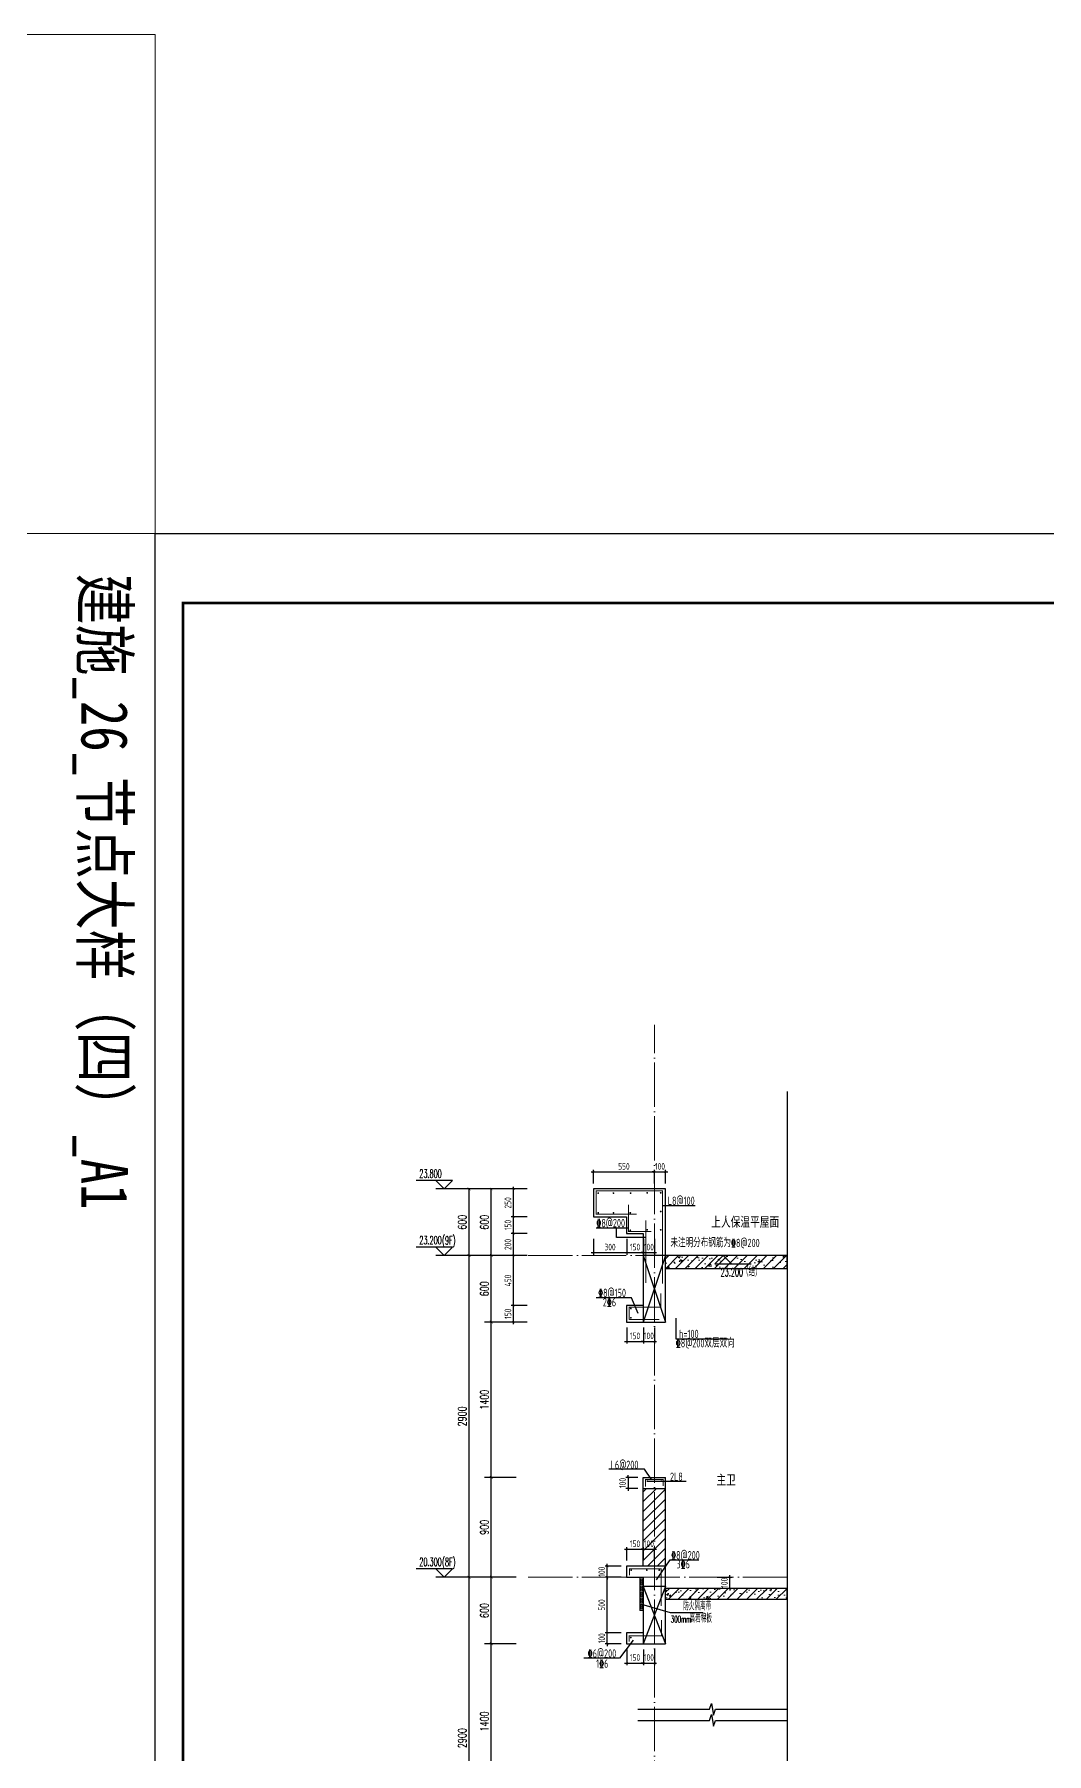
# Model space of a CAD drawing. Extents: x -1058961 to 23600, y -449123 to 2751847.
# Drawn here: x -61451 to -52324, y -22893 to -7395 of the extents above; entities that cross this region are included whole.
import ezdxf

# ---------------------------------------------------------------- set-up
doc = ezdxf.new("R2010")
doc.units = 0
doc.header["$LTSCALE"] = 1000
doc.linetypes.add('DOTE', pattern=[2.42, 2, -0.2, 0.02, -0.2])
doc.layers.get('0').update_dxf_attribs({"linetype": 'CONTINUOUS'})
doc.layers.get('DEFPOINTS').update_dxf_attribs({"linetype": 'CONTINUOUS'})
for name, color, linetype in [('DIM', 2, 'CONTINUOUS'), ('DIM_ELEV', 3, 'CONTINUOUS'), ('DIM_IDEN', 67, 'CONTINUOUS'), ('DIM_SYMB', 3, 'CONTINUOUS'), ('PUB_DIM', 3, 'CONTINUOUS'), ('PUB_TEXT', 2, 'CONTINUOUS'), ('REIN', 6, 'CONTINUOUS'), ('S-大样-砼线', 7, 'CONTINUOUS'), ('S-引出线', 40, 'CONTINUOUS'), ('TEXT', 2, 'CONTINUOUS'), ('WALL', 5, 'CONTINUOUS'), ('yichutu', 7, 'CONTINUOUS'), ('导图字', 7, 'CONTINUOUS')]:
    doc.layers.add(name, color=color, linetype=linetype)
for name, color, linetype, lineweight in [('DOTE', 19, 'DOTE', 9), ('PUB_HATCH', 8, 'CONTINUOUS', 9), ('内粉刷', 37, 'CONTINUOUS', 9), ('图框', 9, 'CONTINUOUS', 18)]:
    doc.layers.add(name, color=color, linetype=linetype, lineweight=lineweight)
doc.styles.add('_TCH_DIM', font='SIMPLEX.shx', dxfattribs={"width": 0.7, "bigfont": 'GBCBIG.shx'})
doc.styles.add('_TCH_DIM_T3', font='SIMPLEX', dxfattribs={"width": 0.705882, "bigfont": 'GBCBIG'})
doc.styles.add('DIM_FONT_T3', font='SIMPLEX', dxfattribs={"width": 0.705882, "bigfont": 'GBCBIG'})
doc.styles.add('TSSD_DIMENSION', font='Tssdeng.shx', dxfattribs={"width": 0.7, "bigfont": 'tssdchn.shx'})
doc.styles.add('TSSD_REIN', font='tssdeng.shx', dxfattribs={"width": 0.7, "height": 300, "bigfont": 'tssdchn.shx'})
doc.styles.add('w', font='tssdeng.shx', dxfattribs={"width": 0.8, "bigfont": 'tssdchn.shx'})
doc.styles.add('黑体', font='simhei.ttf')
doc.dimstyles.new('_TCH_ARCH&&25', dxfattribs={"dimtxt": 74.375, "dimasz": 25, "dimexe": 62.5, "dimexo": 75, "dimgap": 25, "dimtad": 1, "dimdec": 0, "dimzin": 0, "dimdsep": 46, "dimtxsty": '_TCH_DIM_T3', "dimblk": 'ARCHTICK', "dimcen": 0.09, "dimclrt": 7, "dimazin": 0, "dimtfac": 1, "dimtdec": 0, "dimtix": 1, "dimtmove": 2, "dimatfit": 3, "dimldrblk": 'ARCHTICK', "dimfxl": 0, "dimtolj": 1, "dimtzin": 0, "dimarcsym": 0})
doc.dimstyles.new('TSSD_20_20', dxfattribs={"dimtxt": 60, "dimasz": 20, "dimexe": 20, "dimexo": 50, "dimgap": 20, "dimtad": 1, "dimdec": 0, "dimzin": 0, "dimdsep": 46, "dimtxsty": 'TSSD_DIMENSION', "dimblk": 'ARCHTICK', "dimblk1": 'ARCHTICK', "dimblk2": 'ARCHTICK', "dimcen": 0, "dimdle": 20, "dimclrt": 7, "dimadec": 0, "dimazin": 0, "dimtfac": 1, "dimtdec": 0, "dimtix": 1, "dimtmove": 2, "dimatfit": 3, "dimfxl": 0, "dimtolj": 1, "dimtzin": 0, "dimarcsym": 0})
pattern_1 = [(45, (-668291.086, 135539.91), (-44.194174, 44.194174), []), (50, (-668291.09, 135539.91), (179.315046, -15.688034), [18.75, -206.25]), (355, (-668291.09, 135539.91), (-34.687833, 188.048033), [15, -165]), (100.4514, (-668276.14, 135538.6), (144.627345, 172.359886), [15.93505, -175.28553]), (46.1842, (-668291.09, 135589.9), (266.81026, -41.37975), [28.125, -309.375]), (96.6356, (-668268.85, 135586.46), (233.66568, 243.52947), [23.90257, -262.92825]), (351.1842, (-668291.1, 135589.9), (233.66549, 243.52965), [22.5, -247.5]), (21, (-668266.09, 135577.41), (149.226763, -100.654723), [18.75, -206.25]), (326, (-668266.09, 135577.41), (60.828833, 181.28751), [15, -165]), (71.4514, (-668253.65, 135569.02), (210.055657, 80.632624), [15.93505, -175.28553]), (37.5, (-668291.086, 135539.91), (3.039964, 83.2234635), [0, -163, 0, -167.5, 0, -165.625]), (7.5, (-668291.09, 135539.91), (65.767384, 98.602928), [0, -95.5, 0, -159.25, 0, -63.125]), (327.5, (-668346.836, 135539.91), (133.455609, -5.638718), [0, -62.5, 0, -195, 0, -258.75]), (317.5, (-668371.84, 135539.91), (145.796542, 25.026246), [0, -81.25, 0, -129.5, 0, -183.75])]

# ---------------------------------------------------------------- blocks, each defined once
blk = doc.blocks.new('GFDDDDRG')
at = {"layer": '图框'}
blk.add_lwpolyline([(923310, -107437), (923310, -159999), (893610, -159999), (893610, -107437)], close=True, dxfattribs=at)
blk.add_lwpolyline([(923310, -107437), (923310, -159999), (893610, -159999), (893610, -107437)], close=True, dxfattribs=at)
at = {"layer": '图框', "const_width": 50}
blk.add_lwpolyline([(894110, -159499), (922810, -159499), (922810, -108687), (894110, -108687)], close=True, dxfattribs=at)
blk = doc.blocks.new('yct-1051-594-26275-14850-25-1002.0')
at = {"layer": 'yichutu', "color": 7}
blk.add_lwpolyline([(0, 0), (0, 14850), (26275, 14850), (26275, 0)], close=True, dxfattribs=at)
blk = doc.blocks.new('VDVDXAXFSFFX')
at = {"layer": 'PUB_HATCH'}
h = blk.add_hatch(dxfattribs=at)
h.set_pattern_fill('DOTS', color=251, scale=2, style=0)
h.set_pattern_definition([(0, (924712.4965, -148185.593), (1.5875, 3.175), [0, -3.175])])
h.paths.add_polyline_path([(924682, -148186), (924712, -148186), (924712, -147936), (924712, -147886), (924712, -147886), (924712, -147886), (924682, -147886)])
at = {"layer": 'DIM_IDEN', "color": 5}
for p, q in [((924695, -148129), (924956, -148203)), ((924956, -148203), (925253, -148203))]:
    blk.add_line(p, q, dxfattribs=at)
at = {"layer": 'PUB_HATCH', "color": 5}
blk.add_lwpolyline([(924712, -147886), (924682, -147886), (924682, -148186), (924712, -148186)], close=True, dxfattribs=at)
at = {"layer": 'PUB_TEXT', "style": 'DIM_FONT_T3', "width": 0.705882}
blk.add_text('防火隔离带', height=71.5, dxfattribs=at).set_placement((925073, -148182))
at = {"layer": 'PUB_TEXT', "color": 5, "style": 'DIM_FONT_T3'}
for s, height, width, p in [('300mm', 59.5, 0.49827, (924960, -148293)), ('高岩棉板', 71.5, 0.705882, (925130, -148293))]:
    blk.add_text(s, height=height, dxfattribs=dict(at, width=width)).set_placement(p)
blk = doc.blocks.new('_ArchTick')
at = {"color": 0, "linetype": 'ByBlock', "const_width": 0.15}
blk.add_lwpolyline([(-0.5, -0.5), (0.5, 0.5)], dxfattribs=at)
blk = doc.blocks.new('*D1948')
at = {"layer": 'DEFPOINTS', "color": 0}
for p in [(-55960, -21051), (-56110, -21203), (-55960, -21203)]:
    blk.add_point(p, dxfattribs=at)
at = {"layer": 'DIM', "color": 0, "lineweight": -2}
for p, q in [((-56130, -21051), (-55940, -21051)), ((-56110, -21153), (-56110, -21031)), ((-55960, -21153), (-55960, -21031))]:
    blk.add_line(p, q, dxfattribs=at)
at = {"layer": 'DIM', "color": 0, "lineweight": -2, "xscale": 20, "yscale": 20, "zscale": 20, "rotation": 180}
blk.add_blockref('_ArchTick', (-56110, -21051), dxfattribs=at)
at = {"layer": 'DIM', "color": 0, "lineweight": -2, "xscale": 20, "yscale": 20, "zscale": 20}
blk.add_blockref('_ArchTick', (-55960, -21051), dxfattribs=at)
at = {"layer": 'DIM', "color": 7, "insert": (-56035, -21001), "char_height": 60, "attachment_point": 5, "style": 'TSSD_DIMENSION'}
blk.add_mtext('\\A1;150', dxfattribs=at)
blk = doc.blocks.new('*D1949')
at = {"layer": 'DEFPOINTS', "color": 0}
for p in [(-55860, -21051), (-55960, -21203), (-55860, -21203)]:
    blk.add_point(p, dxfattribs=at)
at = {"layer": 'DIM', "color": 0, "lineweight": -2}
for p, q in [((-55960, -21051), (-55980, -21051)), ((-55960, -21153), (-55960, -21031)), ((-55960, -21051), (-55860, -21051)), ((-55860, -21153), (-55860, -21031)), ((-55860, -21051), (-55840, -21051))]:
    blk.add_line(p, q, dxfattribs=at)
at = {"layer": 'DIM', "color": 0, "lineweight": -2, "xscale": 20, "yscale": 20, "zscale": 20}
blk.add_blockref('_ArchTick', (-55960, -21051), dxfattribs=at)
at = {"layer": 'DIM', "color": 0, "lineweight": -2, "xscale": 20, "yscale": 20, "zscale": 20, "rotation": 180}
blk.add_blockref('_ArchTick', (-55860, -21051), dxfattribs=at)
at = {"layer": 'DIM', "color": 7, "insert": (-55910, -21001), "char_height": 60, "attachment_point": 5, "style": 'TSSD_DIMENSION'}
blk.add_mtext('\\A1;100', dxfattribs=at)
blk = doc.blocks.new('*D1950')
at = {"layer": 'DEFPOINTS', "color": 0}
for p in [(-56110, -21903), (-55960, -21903), (-55960, -22077)]:
    blk.add_point(p, dxfattribs=at)
at = {"layer": 'DIM', "color": 0, "lineweight": -2}
for p, q in [((-56110, -21953), (-56110, -22097)), ((-55960, -21953), (-55960, -22097)), ((-56130, -22077), (-55940, -22077))]:
    blk.add_line(p, q, dxfattribs=at)
at = {"layer": 'DIM', "color": 0, "lineweight": -2, "xscale": 20, "yscale": 20, "zscale": 20, "rotation": 180}
blk.add_blockref('_ArchTick', (-56110, -22077), dxfattribs=at)
at = {"layer": 'DIM', "color": 0, "lineweight": -2, "xscale": 20, "yscale": 20, "zscale": 20}
blk.add_blockref('_ArchTick', (-55960, -22077), dxfattribs=at)
at = {"layer": 'DIM', "color": 7, "insert": (-56035, -22027), "char_height": 60, "attachment_point": 5, "style": 'TSSD_DIMENSION'}
blk.add_mtext('\\A1;150', dxfattribs=at)
blk = doc.blocks.new('*D1951')
at = {"layer": 'DEFPOINTS', "color": 0}
for p in [(-55960, -21903), (-55860, -21903), (-55860, -22077)]:
    blk.add_point(p, dxfattribs=at)
at = {"layer": 'DIM', "color": 0, "lineweight": -2}
for p, q in [((-55960, -21953), (-55960, -22097)), ((-55860, -21953), (-55860, -22097)), ((-55960, -22077), (-55980, -22077)), ((-55960, -22077), (-55860, -22077)), ((-55860, -22077), (-55840, -22077))]:
    blk.add_line(p, q, dxfattribs=at)
at = {"layer": 'DIM', "color": 0, "lineweight": -2, "xscale": 20, "yscale": 20, "zscale": 20}
blk.add_blockref('_ArchTick', (-55960, -22077), dxfattribs=at)
at = {"layer": 'DIM', "color": 0, "lineweight": -2, "xscale": 20, "yscale": 20, "zscale": 20, "rotation": 180}
blk.add_blockref('_ArchTick', (-55860, -22077), dxfattribs=at)
at = {"layer": 'DIM', "color": 7, "insert": (-55910, -22027), "char_height": 60, "attachment_point": 5, "style": 'TSSD_DIMENSION'}
blk.add_mtext('\\A1;100', dxfattribs=at)
blk = doc.blocks.new('*D1952')
at = {"layer": 'DEFPOINTS', "color": 0}
for p in [(-56285, -21203), (-56110, -21203), (-56110, -21303)]:
    blk.add_point(p, dxfattribs=at)
at = {"layer": 'DIM', "color": 0, "lineweight": -2}
for p, q in [((-56160, -21203), (-56305, -21203)), ((-56285, -21203), (-56285, -21183)), ((-56285, -21303), (-56285, -21203)), ((-56160, -21303), (-56305, -21303)), ((-56285, -21303), (-56285, -21323))]:
    blk.add_line(p, q, dxfattribs=at)
at = {"layer": 'DIM', "color": 0, "lineweight": -2, "xscale": 20, "yscale": 20, "zscale": 20}
for p, rotation in [((-56285, -21203), 270), ((-56285, -21303), 90)]:
    blk.add_blockref('_ArchTick', p, dxfattribs=dict(at, rotation=rotation))
at = {"layer": 'DIM', "color": 7, "insert": (-56335, -21253), "char_height": 60, "attachment_point": 5, "rotation": 90, "style": 'TSSD_DIMENSION'}
blk.add_mtext('\\A1;100', dxfattribs=at)
blk = doc.blocks.new('*D1953')
at = {"layer": 'DEFPOINTS', "color": 0}
for p in [(-56285, -21303), (-56110, -21303), (-56110, -21803)]:
    blk.add_point(p, dxfattribs=at)
at = {"layer": 'DIM', "color": 0, "lineweight": -2}
for p, q in [((-56160, -21303), (-56305, -21303)), ((-56285, -21823), (-56285, -21283)), ((-56160, -21803), (-56305, -21803))]:
    blk.add_line(p, q, dxfattribs=at)
at = {"layer": 'DIM', "color": 0, "lineweight": -2, "xscale": 20, "yscale": 20, "zscale": 20}
for p, rotation in [((-56285, -21303), 90), ((-56285, -21803), 270)]:
    blk.add_blockref('_ArchTick', p, dxfattribs=dict(at, rotation=rotation))
at = {"layer": 'DIM', "color": 7, "insert": (-56335, -21553), "char_height": 60, "attachment_point": 5, "rotation": 90, "style": 'TSSD_DIMENSION'}
blk.add_mtext('\\A1;500', dxfattribs=at)
blk = doc.blocks.new('*D1954')
at = {"layer": 'DEFPOINTS', "color": 0}
for p in [(-56285, -21803), (-56110, -21803), (-56110, -21903)]:
    blk.add_point(p, dxfattribs=at)
at = {"layer": 'DIM', "color": 0, "lineweight": -2}
for p, q in [((-56160, -21803), (-56305, -21803)), ((-56285, -21803), (-56285, -21783)), ((-56285, -21903), (-56285, -21803)), ((-56160, -21903), (-56305, -21903)), ((-56285, -21903), (-56285, -21923))]:
    blk.add_line(p, q, dxfattribs=at)
at = {"layer": 'DIM', "color": 0, "lineweight": -2, "xscale": 20, "yscale": 20, "zscale": 20}
for p, rotation in [((-56285, -21803), 270), ((-56285, -21903), 90)]:
    blk.add_blockref('_ArchTick', p, dxfattribs=dict(at, rotation=rotation))
at = {"layer": 'DIM', "color": 7, "insert": (-56335, -21853), "char_height": 60, "attachment_point": 5, "rotation": 90, "style": 'TSSD_DIMENSION'}
blk.add_mtext('\\A1;100', dxfattribs=at)
blk = doc.blocks.new('*D1957')
at = {"layer": 'DEFPOINTS', "color": 0}
for p in [(-55345, -21303), (-55179, -21303), (-55345, -21403)]:
    blk.add_point(p, dxfattribs=at)
at = {"layer": 'DIM', "color": 0, "lineweight": -2}
for p, q in [((-55295, -21303), (-55159, -21303)), ((-55179, -21303), (-55179, -21283)), ((-55179, -21403), (-55179, -21303)), ((-55295, -21403), (-55159, -21403)), ((-55179, -21403), (-55179, -21423))]:
    blk.add_line(p, q, dxfattribs=at)
at = {"layer": 'DIM', "color": 0, "lineweight": -2, "xscale": 20, "yscale": 20, "zscale": 20}
for p, rotation in [((-55179, -21303), 270), ((-55179, -21403), 90)]:
    blk.add_blockref('_ArchTick', p, dxfattribs=dict(at, rotation=rotation))
at = {"layer": 'DIM', "color": 7, "insert": (-55229, -21353), "char_height": 60, "attachment_point": 5, "rotation": 90, "style": 'TSSD_DIMENSION'}
blk.add_mtext('\\A1;100', dxfattribs=at)
blk = doc.blocks.new('*D1958')
at = {"layer": 'DEFPOINTS', "color": 0}
for p in [(-56110, -19003), (-55960, -19003), (-55960, -19177)]:
    blk.add_point(p, dxfattribs=at)
at = {"layer": 'DIM', "color": 0, "lineweight": -2}
for p, q in [((-56110, -19053), (-56110, -19197)), ((-55960, -19053), (-55960, -19197)), ((-56130, -19177), (-55940, -19177))]:
    blk.add_line(p, q, dxfattribs=at)
at = {"layer": 'DIM', "color": 0, "lineweight": -2, "xscale": 20, "yscale": 20, "zscale": 20, "rotation": 180}
blk.add_blockref('_ArchTick', (-56110, -19177), dxfattribs=at)
at = {"layer": 'DIM', "color": 0, "lineweight": -2, "xscale": 20, "yscale": 20, "zscale": 20}
blk.add_blockref('_ArchTick', (-55960, -19177), dxfattribs=at)
at = {"layer": 'DIM', "color": 7, "insert": (-56035, -19127), "char_height": 60, "attachment_point": 5, "style": 'TSSD_DIMENSION'}
blk.add_mtext('\\A1;150', dxfattribs=at)
blk = doc.blocks.new('*D1959')
at = {"layer": 'DEFPOINTS', "color": 0}
for p in [(-55960, -19003), (-55860, -19003), (-55860, -19177)]:
    blk.add_point(p, dxfattribs=at)
at = {"layer": 'DIM', "color": 0, "lineweight": -2}
for p, q in [((-55960, -19053), (-55960, -19197)), ((-55860, -19053), (-55860, -19197)), ((-55960, -19177), (-55980, -19177)), ((-55960, -19177), (-55860, -19177)), ((-55860, -19177), (-55840, -19177))]:
    blk.add_line(p, q, dxfattribs=at)
at = {"layer": 'DIM', "color": 0, "lineweight": -2, "xscale": 20, "yscale": 20, "zscale": 20}
blk.add_blockref('_ArchTick', (-55960, -19177), dxfattribs=at)
at = {"layer": 'DIM', "color": 0, "lineweight": -2, "xscale": 20, "yscale": 20, "zscale": 20, "rotation": 180}
blk.add_blockref('_ArchTick', (-55860, -19177), dxfattribs=at)
at = {"layer": 'DIM', "color": 7, "insert": (-55910, -19127), "char_height": 60, "attachment_point": 5, "style": 'TSSD_DIMENSION'}
blk.add_mtext('\\A1;100', dxfattribs=at)
blk = doc.blocks.new('*D1960')
at = {"layer": 'DEFPOINTS', "color": 0}
for p in [(-56410, -18203), (-56110, -18203), (-56110, -18377)]:
    blk.add_point(p, dxfattribs=at)
at = {"layer": 'DIM', "color": 0, "lineweight": -2}
for p, q in [((-56410, -18253), (-56410, -18397)), ((-56110, -18253), (-56110, -18397)), ((-56430, -18377), (-56090, -18377))]:
    blk.add_line(p, q, dxfattribs=at)
at = {"layer": 'DIM', "color": 0, "lineweight": -2, "xscale": 20, "yscale": 20, "zscale": 20, "rotation": 180}
blk.add_blockref('_ArchTick', (-56410, -18377), dxfattribs=at)
at = {"layer": 'DIM', "color": 0, "lineweight": -2, "xscale": 20, "yscale": 20, "zscale": 20}
blk.add_blockref('_ArchTick', (-56110, -18377), dxfattribs=at)
at = {"layer": 'DIM', "color": 7, "insert": (-56260, -18327), "char_height": 60, "attachment_point": 5, "style": 'TSSD_DIMENSION'}
blk.add_mtext('\\A1;300', dxfattribs=at)
blk = doc.blocks.new('*D1961')
at = {"layer": 'DEFPOINTS', "color": 0}
for p in [(-56110, -18203), (-55960, -18203), (-55960, -18377)]:
    blk.add_point(p, dxfattribs=at)
at = {"layer": 'DIM', "color": 0, "lineweight": -2}
for p, q in [((-56110, -18253), (-56110, -18397)), ((-55960, -18253), (-55960, -18397)), ((-56130, -18377), (-55940, -18377))]:
    blk.add_line(p, q, dxfattribs=at)
at = {"layer": 'DIM', "color": 0, "lineweight": -2, "xscale": 20, "yscale": 20, "zscale": 20, "rotation": 180}
blk.add_blockref('_ArchTick', (-56110, -18377), dxfattribs=at)
at = {"layer": 'DIM', "color": 0, "lineweight": -2, "xscale": 20, "yscale": 20, "zscale": 20}
blk.add_blockref('_ArchTick', (-55960, -18377), dxfattribs=at)
at = {"layer": 'DIM', "color": 7, "insert": (-56035, -18327), "char_height": 60, "attachment_point": 5, "style": 'TSSD_DIMENSION'}
blk.add_mtext('\\A1;150', dxfattribs=at)
blk = doc.blocks.new('*D1962')
at = {"layer": 'DEFPOINTS', "color": 0}
for p in [(-55960, -18203), (-55860, -18203), (-55860, -18377)]:
    blk.add_point(p, dxfattribs=at)
at = {"layer": 'DIM', "color": 0, "lineweight": -2}
for p, q in [((-55960, -18253), (-55960, -18397)), ((-55860, -18253), (-55860, -18397)), ((-55960, -18377), (-55980, -18377)), ((-55960, -18377), (-55860, -18377)), ((-55860, -18377), (-55840, -18377))]:
    blk.add_line(p, q, dxfattribs=at)
at = {"layer": 'DIM', "color": 0, "lineweight": -2, "xscale": 20, "yscale": 20, "zscale": 20}
blk.add_blockref('_ArchTick', (-55960, -18377), dxfattribs=at)
at = {"layer": 'DIM', "color": 0, "lineweight": -2, "xscale": 20, "yscale": 20, "zscale": 20, "rotation": 180}
blk.add_blockref('_ArchTick', (-55860, -18377), dxfattribs=at)
at = {"layer": 'DIM', "color": 7, "insert": (-55910, -18327), "char_height": 60, "attachment_point": 5, "style": 'TSSD_DIMENSION'}
blk.add_mtext('\\A1;100', dxfattribs=at)
blk = doc.blocks.new('*D1963')
at = {"layer": 'DEFPOINTS', "color": 0}
for p in [(-55860, -17649), (-56410, -17803), (-55860, -17803)]:
    blk.add_point(p, dxfattribs=at)
at = {"layer": 'DIM', "color": 0, "lineweight": -2}
for p, q in [((-56430, -17649), (-55840, -17649)), ((-56410, -17753), (-56410, -17629)), ((-55860, -17753), (-55860, -17629))]:
    blk.add_line(p, q, dxfattribs=at)
at = {"layer": 'DIM', "color": 0, "lineweight": -2, "xscale": 20, "yscale": 20, "zscale": 20, "rotation": 180}
blk.add_blockref('_ArchTick', (-56410, -17649), dxfattribs=at)
at = {"layer": 'DIM', "color": 0, "lineweight": -2, "xscale": 20, "yscale": 20, "zscale": 20}
blk.add_blockref('_ArchTick', (-55860, -17649), dxfattribs=at)
at = {"layer": 'DIM', "color": 7, "insert": (-56135, -17599), "char_height": 60, "attachment_point": 5, "style": 'TSSD_DIMENSION'}
blk.add_mtext('\\A1;550', dxfattribs=at)
blk = doc.blocks.new('*D1726')
at = {"layer": 'DEFPOINTS', "color": 0}
for p in [(-55760, -17649), (-55860, -17803), (-55760, -17803)]:
    blk.add_point(p, dxfattribs=at)
at = {"layer": 'DIM', "color": 0, "lineweight": -2}
for p, q in [((-55860, -17649), (-55880, -17649)), ((-55860, -17753), (-55860, -17629)), ((-55860, -17649), (-55760, -17649)), ((-55760, -17753), (-55760, -17629)), ((-55760, -17649), (-55740, -17649))]:
    blk.add_line(p, q, dxfattribs=at)
at = {"layer": 'DIM', "color": 0, "lineweight": -2, "xscale": 20, "yscale": 20, "zscale": 20}
blk.add_blockref('_ArchTick', (-55860, -17649), dxfattribs=at)
at = {"layer": 'DIM', "color": 0, "lineweight": -2, "xscale": 20, "yscale": 20, "zscale": 20, "rotation": 180}
blk.add_blockref('_ArchTick', (-55760, -17649), dxfattribs=at)
at = {"layer": 'DIM', "color": 7, "insert": (-55810, -17599), "char_height": 60, "attachment_point": 5, "style": 'TSSD_DIMENSION'}
blk.add_mtext('\\A1;100', dxfattribs=at)
blk = doc.blocks.new('*D1727')
at = {"layer": 'DEFPOINTS', "color": 0}
for p in [(-57131, -17803), (-56956, -17803), (-56956, -18053)]:
    blk.add_point(p, dxfattribs=at)
at = {"layer": 'DIM', "color": 0, "lineweight": -2}
for p, q in [((-57006, -17803), (-57151, -17803)), ((-57131, -18073), (-57131, -17783)), ((-57006, -18053), (-57151, -18053))]:
    blk.add_line(p, q, dxfattribs=at)
at = {"layer": 'DIM', "color": 0, "lineweight": -2, "xscale": 20, "yscale": 20, "zscale": 20}
for p, rotation in [((-57131, -17803), 90), ((-57131, -18053), 270)]:
    blk.add_blockref('_ArchTick', p, dxfattribs=dict(at, rotation=rotation))
at = {"layer": 'DIM', "color": 7, "insert": (-57181, -17928), "char_height": 60, "attachment_point": 5, "rotation": 90, "style": 'TSSD_DIMENSION'}
blk.add_mtext('\\A1;250', dxfattribs=at)
blk = doc.blocks.new('*D1728')
at = {"layer": 'DEFPOINTS', "color": 0}
for p in [(-57131, -18053), (-56956, -18053), (-56956, -18203)]:
    blk.add_point(p, dxfattribs=at)
at = {"layer": 'DIM', "color": 0, "lineweight": -2}
for p, q in [((-57006, -18053), (-57151, -18053)), ((-57131, -18223), (-57131, -18033)), ((-57006, -18203), (-57151, -18203))]:
    blk.add_line(p, q, dxfattribs=at)
at = {"layer": 'DIM', "color": 0, "lineweight": -2, "xscale": 20, "yscale": 20, "zscale": 20}
for p, rotation in [((-57131, -18053), 90), ((-57131, -18203), 270)]:
    blk.add_blockref('_ArchTick', p, dxfattribs=dict(at, rotation=rotation))
at = {"layer": 'DIM', "color": 7, "insert": (-57181, -18128), "char_height": 60, "attachment_point": 5, "rotation": 90, "style": 'TSSD_DIMENSION'}
blk.add_mtext('\\A1;150', dxfattribs=at)
blk = doc.blocks.new('*D1729')
at = {"layer": 'DEFPOINTS', "color": 0}
for p in [(-57131, -18203), (-56956, -18203), (-56956, -18403)]:
    blk.add_point(p, dxfattribs=at)
at = {"layer": 'DIM', "color": 0, "lineweight": -2}
for p, q in [((-57006, -18203), (-57151, -18203)), ((-57131, -18423), (-57131, -18183)), ((-57006, -18403), (-57151, -18403))]:
    blk.add_line(p, q, dxfattribs=at)
at = {"layer": 'DIM', "color": 0, "lineweight": -2, "xscale": 20, "yscale": 20, "zscale": 20}
for p, rotation in [((-57131, -18203), 90), ((-57131, -18403), 270)]:
    blk.add_blockref('_ArchTick', p, dxfattribs=dict(at, rotation=rotation))
at = {"layer": 'DIM', "color": 7, "insert": (-57181, -18303), "char_height": 60, "attachment_point": 5, "rotation": 90, "style": 'TSSD_DIMENSION'}
blk.add_mtext('\\A1;200', dxfattribs=at)
blk = doc.blocks.new('*D1730')
at = {"layer": 'DEFPOINTS', "color": 0}
for p in [(-57131, -18403), (-56956, -18403), (-56956, -18853)]:
    blk.add_point(p, dxfattribs=at)
at = {"layer": 'DIM', "color": 0, "lineweight": -2}
for p, q in [((-57006, -18403), (-57151, -18403)), ((-57131, -18873), (-57131, -18383)), ((-57006, -18853), (-57151, -18853))]:
    blk.add_line(p, q, dxfattribs=at)
at = {"layer": 'DIM', "color": 0, "lineweight": -2, "xscale": 20, "yscale": 20, "zscale": 20}
for p, rotation in [((-57131, -18403), 90), ((-57131, -18853), 270)]:
    blk.add_blockref('_ArchTick', p, dxfattribs=dict(at, rotation=rotation))
at = {"layer": 'DIM', "color": 7, "insert": (-57181, -18628), "char_height": 60, "attachment_point": 5, "rotation": 90, "style": 'TSSD_DIMENSION'}
blk.add_mtext('\\A1;450', dxfattribs=at)
blk = doc.blocks.new('*D1731')
at = {"layer": 'DEFPOINTS', "color": 0}
for p in [(-57131, -18853), (-56956, -18853), (-56956, -19003)]:
    blk.add_point(p, dxfattribs=at)
at = {"layer": 'DIM', "color": 0, "lineweight": -2}
for p, q in [((-57006, -18853), (-57151, -18853)), ((-57131, -19023), (-57131, -18833)), ((-57006, -19003), (-57151, -19003))]:
    blk.add_line(p, q, dxfattribs=at)
at = {"layer": 'DIM', "color": 0, "lineweight": -2, "xscale": 20, "yscale": 20, "zscale": 20}
for p, rotation in [((-57131, -18853), 90), ((-57131, -19003), 270)]:
    blk.add_blockref('_ArchTick', p, dxfattribs=dict(at, rotation=rotation))
at = {"layer": 'DIM', "color": 7, "insert": (-57181, -18928), "char_height": 60, "attachment_point": 5, "rotation": 90, "style": 'TSSD_DIMENSION'}
blk.add_mtext('\\A1;150', dxfattribs=at)
blk = doc.blocks.new('*D1743')
at = {"layer": 'DEFPOINTS', "color": 0}
for p in [(-57331, -21903), (-57031, -21903), (-57031, -23303)]:
    blk.add_point(p, dxfattribs=at)
at = {"layer": 'PUB_DIM', "color": 0, "lineweight": -2}
for p, q in [((-57106, -21903), (-57393, -21903)), ((-57331, -23303), (-57331, -21903)), ((-57106, -23303), (-57393, -23303))]:
    blk.add_line(p, q, dxfattribs=at)
at = {"layer": 'PUB_DIM', "color": 0, "lineweight": -2, "xscale": 25, "yscale": 25, "zscale": 25}
for p, rotation in [((-57331, -21903), 90), ((-57331, -23303), 270)]:
    blk.add_blockref('_ArchTick', p, dxfattribs=dict(at, rotation=rotation))
at = {"layer": 'PUB_DIM', "color": 7, "insert": (-57393, -22603), "char_height": 74.4, "attachment_point": 5, "rotation": 90, "style": '_TCH_DIM_T3'}
blk.add_mtext('\\A1;1400', dxfattribs=at)
blk = doc.blocks.new('*D1744')
at = {"layer": 'DEFPOINTS', "color": 0}
for p in [(-57331, -21303), (-57031, -21303), (-57031, -21903)]:
    blk.add_point(p, dxfattribs=at)
at = {"layer": 'PUB_DIM', "color": 0, "lineweight": -2}
for p, q in [((-57106, -21303), (-57393, -21303)), ((-57331, -21903), (-57331, -21303)), ((-57106, -21903), (-57393, -21903))]:
    blk.add_line(p, q, dxfattribs=at)
at = {"layer": 'PUB_DIM', "color": 0, "lineweight": -2, "xscale": 25, "yscale": 25, "zscale": 25}
for p, rotation in [((-57331, -21303), 90), ((-57331, -21903), 270)]:
    blk.add_blockref('_ArchTick', p, dxfattribs=dict(at, rotation=rotation))
at = {"layer": 'PUB_DIM', "color": 7, "insert": (-57393, -21603), "char_height": 74.4, "attachment_point": 5, "rotation": 90, "style": '_TCH_DIM_T3'}
blk.add_mtext('\\A1;600', dxfattribs=at)
blk = doc.blocks.new('*D1745')
at = {"layer": 'DEFPOINTS', "color": 0}
for p in [(-57331, -20403), (-57031, -20403), (-57031, -21303)]:
    blk.add_point(p, dxfattribs=at)
at = {"layer": 'PUB_DIM', "color": 0, "lineweight": -2}
for p, q in [((-57106, -20403), (-57393, -20403)), ((-57331, -21303), (-57331, -20403)), ((-57106, -21303), (-57393, -21303))]:
    blk.add_line(p, q, dxfattribs=at)
at = {"layer": 'PUB_DIM', "color": 0, "lineweight": -2, "xscale": 25, "yscale": 25, "zscale": 25}
for p, rotation in [((-57331, -20403), 90), ((-57331, -21303), 270)]:
    blk.add_blockref('_ArchTick', p, dxfattribs=dict(at, rotation=rotation))
at = {"layer": 'PUB_DIM', "color": 7, "insert": (-57393, -20853), "char_height": 74.4, "attachment_point": 5, "rotation": 90, "style": '_TCH_DIM_T3'}
blk.add_mtext('\\A1;900', dxfattribs=at)
blk = doc.blocks.new('*D1746')
at = {"layer": 'DEFPOINTS', "color": 0}
for p in [(-57331, -19003), (-57031, -19003), (-57031, -20403)]:
    blk.add_point(p, dxfattribs=at)
at = {"layer": 'PUB_DIM', "color": 0, "lineweight": -2}
for p, q in [((-57106, -19003), (-57393, -19003)), ((-57331, -20403), (-57331, -19003)), ((-57106, -20403), (-57393, -20403))]:
    blk.add_line(p, q, dxfattribs=at)
at = {"layer": 'PUB_DIM', "color": 0, "lineweight": -2, "xscale": 25, "yscale": 25, "zscale": 25}
for p, rotation in [((-57331, -19003), 90), ((-57331, -20403), 270)]:
    blk.add_blockref('_ArchTick', p, dxfattribs=dict(at, rotation=rotation))
at = {"layer": 'PUB_DIM', "color": 7, "insert": (-57393, -19703), "char_height": 74.4, "attachment_point": 5, "rotation": 90, "style": '_TCH_DIM_T3'}
blk.add_mtext('\\A1;1400', dxfattribs=at)
blk = doc.blocks.new('*D1747')
at = {"layer": 'DEFPOINTS', "color": 0}
for p in [(-57331, -18403), (-57031, -18403), (-57031, -19003)]:
    blk.add_point(p, dxfattribs=at)
at = {"layer": 'PUB_DIM', "color": 0, "lineweight": -2}
for p, q in [((-57106, -18403), (-57393, -18403)), ((-57331, -19003), (-57331, -18403)), ((-57106, -19003), (-57393, -19003))]:
    blk.add_line(p, q, dxfattribs=at)
at = {"layer": 'PUB_DIM', "color": 0, "lineweight": -2, "xscale": 25, "yscale": 25, "zscale": 25}
for p, rotation in [((-57331, -18403), 90), ((-57331, -19003), 270)]:
    blk.add_blockref('_ArchTick', p, dxfattribs=dict(at, rotation=rotation))
at = {"layer": 'PUB_DIM', "color": 7, "insert": (-57393, -18703), "char_height": 74.4, "attachment_point": 5, "rotation": 90, "style": '_TCH_DIM_T3'}
blk.add_mtext('\\A1;600', dxfattribs=at)
blk = doc.blocks.new('*D1748')
at = {"layer": 'DEFPOINTS', "color": 0}
for p in [(-57331, -17803), (-57031, -17803), (-57031, -18403)]:
    blk.add_point(p, dxfattribs=at)
at = {"layer": 'PUB_DIM', "color": 0, "lineweight": -2}
for p, q in [((-57106, -17803), (-57393, -17803)), ((-57331, -18403), (-57331, -17803)), ((-57106, -18403), (-57393, -18403))]:
    blk.add_line(p, q, dxfattribs=at)
at = {"layer": 'PUB_DIM', "color": 0, "lineweight": -2, "xscale": 25, "yscale": 25, "zscale": 25}
for p, rotation in [((-57331, -17803), 90), ((-57331, -18403), 270)]:
    blk.add_blockref('_ArchTick', p, dxfattribs=dict(at, rotation=rotation))
at = {"layer": 'PUB_DIM', "color": 7, "insert": (-57393, -18103), "char_height": 74.4, "attachment_point": 5, "rotation": 90, "style": '_TCH_DIM_T3'}
blk.add_mtext('\\A1;600', dxfattribs=at)
blk = doc.blocks.new('*D1753')
at = {"layer": 'DEFPOINTS', "color": 0}
for p in [(-57531, -21303), (-57031, -21303), (-57031, -24203)]:
    blk.add_point(p, dxfattribs=at)
at = {"layer": 'PUB_DIM', "color": 0, "lineweight": -2}
for p, q in [((-57106, -21303), (-57593, -21303)), ((-57531, -24203), (-57531, -21303)), ((-57106, -24203), (-57593, -24203))]:
    blk.add_line(p, q, dxfattribs=at)
at = {"layer": 'PUB_DIM', "color": 0, "lineweight": -2, "xscale": 25, "yscale": 25, "zscale": 25}
for p, rotation in [((-57531, -21303), 90), ((-57531, -24203), 270)]:
    blk.add_blockref('_ArchTick', p, dxfattribs=dict(at, rotation=rotation))
at = {"layer": 'PUB_DIM', "color": 7, "insert": (-57593, -22753), "char_height": 74.4, "attachment_point": 5, "rotation": 90, "style": '_TCH_DIM_T3'}
blk.add_mtext('\\A1;2900', dxfattribs=at)
blk = doc.blocks.new('*D1754')
at = {"layer": 'DEFPOINTS', "color": 0}
for p in [(-57531, -18403), (-57031, -18403), (-57031, -21303)]:
    blk.add_point(p, dxfattribs=at)
at = {"layer": 'PUB_DIM', "color": 0, "lineweight": -2}
for p, q in [((-57106, -18403), (-57593, -18403)), ((-57531, -21303), (-57531, -18403)), ((-57106, -21303), (-57593, -21303))]:
    blk.add_line(p, q, dxfattribs=at)
at = {"layer": 'PUB_DIM', "color": 0, "lineweight": -2, "xscale": 25, "yscale": 25, "zscale": 25}
for p, rotation in [((-57531, -18403), 90), ((-57531, -21303), 270)]:
    blk.add_blockref('_ArchTick', p, dxfattribs=dict(at, rotation=rotation))
at = {"layer": 'PUB_DIM', "color": 7, "insert": (-57593, -19853), "char_height": 74.4, "attachment_point": 5, "rotation": 90, "style": '_TCH_DIM_T3'}
blk.add_mtext('\\A1;2900', dxfattribs=at)
blk = doc.blocks.new('*D1755')
at = {"layer": 'DEFPOINTS', "color": 0}
for p in [(-57531, -17803), (-57031, -17803), (-57031, -18403)]:
    blk.add_point(p, dxfattribs=at)
at = {"layer": 'PUB_DIM', "color": 0, "lineweight": -2}
for p, q in [((-57106, -17803), (-57593, -17803)), ((-57531, -18403), (-57531, -17803)), ((-57106, -18403), (-57593, -18403))]:
    blk.add_line(p, q, dxfattribs=at)
at = {"layer": 'PUB_DIM', "color": 0, "lineweight": -2, "xscale": 25, "yscale": 25, "zscale": 25}
for p, rotation in [((-57531, -17803), 90), ((-57531, -18403), 270)]:
    blk.add_blockref('_ArchTick', p, dxfattribs=dict(at, rotation=rotation))
at = {"layer": 'PUB_DIM', "color": 7, "insert": (-57593, -18103), "char_height": 74.4, "attachment_point": 5, "rotation": 90, "style": '_TCH_DIM_T3'}
blk.add_mtext('\\A1;600', dxfattribs=at)
blk = doc.blocks.new('*D1442')
at = {"layer": 'DEFPOINTS', "color": 0}
for p in [(-55960, -20403), (-56097, -20503), (-55960, -20503)]:
    blk.add_point(p, dxfattribs=at)
at = {"layer": 'DIM', "color": 0, "lineweight": -2}
for p, q in [((-56010, -20403), (-56117, -20403)), ((-56097, -20403), (-56097, -20383)), ((-56097, -20403), (-56097, -20503)), ((-56010, -20503), (-56117, -20503)), ((-56097, -20503), (-56097, -20523))]:
    blk.add_line(p, q, dxfattribs=at)
at = {"layer": 'DIM', "color": 0, "lineweight": -2, "xscale": 20, "yscale": 20, "zscale": 20}
for p, rotation in [((-56097, -20403), 270), ((-56097, -20503), 90)]:
    blk.add_blockref('_ArchTick', p, dxfattribs=dict(at, rotation=rotation))
at = {"layer": 'DIM', "color": 7, "insert": (-56147, -20453), "char_height": 60, "attachment_point": 5, "rotation": 90, "style": 'TSSD_DIMENSION'}
blk.add_mtext('\\A1;100', dxfattribs=at)
blk = doc.blocks.new('20210809.02282059')
at = {"layer": 'REIN', "const_width": 9}
blk.add_lwpolyline([(87484, 66581), (87484, 66645), (87644, 66645), (87644, 66587)], dxfattribs=at)
at = {"layer": 'REIN', "const_width": 8}
for points in [[(87498, 66630, 1), (87506, 66630, 1)], [(87625, 66630, 1), (87633, 66630, 1)]]:
    blk.add_lwpolyline(points, format="xyb", close=True, dxfattribs=at)
at = {"layer": 'S-引出线'}
for p, q in [((87475, 66737), (87155, 66737)), ((87539, 66645), (87475, 66737)), ((87502, 66630), (87853, 66630))]:
    blk.add_line(p, q, dxfattribs=at)
at = {"layer": 'TEXT', "style": 'w', "width": 0.7}
for s, p in [('L6@200', (87171, 66739)), ('2L8', (87706, 66632))]:
    blk.add_text(s, height=75, rotation=0, dxfattribs=at).set_placement(p)
blk = doc.blocks.new('A$C124E38C7')
at = {"layer": 'REIN'}
for points in [[(411, 828, 9, 9, 0), (411, 886, 9, 9, 0), (697, 886, 9, 9, 0), (697, 551, 9, 9, 0)], [(408, 228, 9, 9, 0), (408, 281, 9, 9, 0), (700, 281, 9, 9, 0), (700, 425, 9, 9, 0)]]:
    blk.add_lwpolyline(points, format="xyseb", dxfattribs=at)
at = {"layer": 'REIN', "const_width": 8}
for points in [[(422, 874, 1), (430, 874, 1)], [(562, 874, 1), (570, 874, 1)], [(675, 874, 1), (683, 874, 1)], [(418, 266, 1), (426, 266, 1)]]:
    blk.add_lwpolyline(points, format="xyb", close=True, dxfattribs=at)
at = {"layer": 'S-大样-砼线'}
for p, q in [((535, 725), (735, 210)), ((735, 725), (535, 210))]:
    blk.add_line(p, q, dxfattribs=at)
blk.add_lwpolyline([(735, 725), (535, 725), (535, 210), (735, 210)], close=True, dxfattribs=at)
at = {"layer": 'S-引出线'}
for points in [[(655, 786), (778, 968), (1035, 968)], [(445, 243), (319, 80), (0, 80)]]:
    blk.add_lwpolyline(points, dxfattribs=at)
at = {"layer": 'TEXT', "style": 'TSSD_REIN', "width": 0.7}
for s, p in [('%%1328@200', (786, 971)), ('3%%1326', (834, 890)), ('%%1326@200', (34, 85)), ('1%%1326', (110, -6))]:
    blk.add_text(s, height=75, rotation=0, dxfattribs=at).set_placement(p)
blk = doc.blocks.new('A$C724E2FC0')
at = {"layer": 'REIN', "const_width": 9}
for points in [[(370, 974), (4, 974), (4, 1182), (602, 1182), (602, 347)], [(451, 353), (451, 918)], [(302, 23), (302, 135), (586, 135), (586, 258)]]:
    blk.add_lwpolyline(points, dxfattribs=at)
at = {"layer": 'REIN', "const_width": 8}
for points in [[(19, 1163, 1), (27, 1163, 1)], [(156, 1163, 1), (164, 1163, 1)], [(311, 1163, 1), (319, 1163, 1)], [(461, 1165, 1), (469, 1165, 1)], [(582, 1165, 1), (590, 1165, 1)], [(19, 985, 1), (27, 985, 1)], [(156, 985, 1), (164, 985, 1)], [(308, 985, 1), (316, 985, 1)], [(582, 997, 1), (590, 997, 1)], [(308, 828, 1), (316, 828, 1)], [(461, 832, 1), (469, 832, 1)], [(582, 832, 1), (590, 832, 1)], [(313, 122, 1), (321, 122, 1)], [(313, 39, 1), (321, 39, 1)]]:
    blk.add_lwpolyline(points, format="xyb", close=True, dxfattribs=at)
at = {"layer": 'REIN'}
for points in [[(297, 1059, 9, 9, 0), (297, 816, 9, 9, 0), (502, 816, 9, 9, 0)], [(302, 23, 9, 9, 0), (575, 23, 9, 9, 0)]]:
    blk.add_lwpolyline(points, format="xyseb", dxfattribs=at)
at = {"layer": 'S-大样-砼线'}
for p, q in [((429, 600), (629, 0)), ((629, 600), (429, 0))]:
    blk.add_line(p, q, dxfattribs=at)
blk.add_lwpolyline([(629, 600), (429, 600), (429, 0), (629, 0)], close=True, dxfattribs=at)
at = {"layer": 'S-引出线'}
for p, q in [((598, 1052), (898, 1052)), ((3, 851), (297, 851)), ((187, 762), (187, 851)), ((451, 762), (187, 762))]:
    blk.add_line(p, q, dxfattribs=at)
blk.add_lwpolyline([(382, 78), (324, 220), (5, 220)], dxfattribs=at)
at = {"layer": 'TEXT'}
blk.add_lwpolyline([(722, 36), (722, -150), (1192, -150)], dxfattribs=at)
at = {"layer": 'TEXT', "style": 'TSSD_REIN', "width": 0.7}
for s, p in [('L8@100', (650, 1056)), ('%%1328@200', (6, 855)), ('未注明分布钢筋为%%1328@200', (674, 676)), ('%%1328@150', (22, 226)), ('2%%1326', (64, 141)), ('%%1328@200双层双向', (722, -228)), ('h=100', (752, -144))]:
    blk.add_text(s, height=75, rotation=0, dxfattribs=at).set_placement(p)

msp = doc.modelspace()

# ---------------------------------------------------------------- hatches: boundary and pattern name
at = {"layer": 'PUB_HATCH'}
h = msp.add_hatch(dxfattribs=at)
h.set_pattern_fill('钢筋混凝土', color=256, scale=25, style=0)
h.set_pattern_definition(pattern_1)
h.paths.add_polyline_path([(-55760.49, -18403.12), (-55760.49, -18523.12), (-54661.96, -18523.12), (-54661.96, -18403.12)])
h = msp.add_hatch(dxfattribs=at)
h.set_pattern_fill('普通砖', color=256, scale=25, style=0)
h.set_pattern_definition([(45, (-668291.086, 135584.79), (-44.1941915, 44.1941915), [])])
h.paths.add_polyline_path([(-55760.49, -21203.12), (-55760.49, -20503.12), (-55960.49, -20503.12), (-55960.49, -21203.12)])
h = msp.add_hatch(dxfattribs=at)
h.set_pattern_fill('钢筋混凝土', color=256, scale=25, style=0)
h.set_pattern_definition(pattern_1)
h.paths.add_polyline_path([(-55760.49, -21403.12), (-55760.49, -21503.12), (-54661.96, -21503.12), (-54661.96, -21403.12)])

# ---------------------------------------------------------------- linework, layer by layer
at = {"layer": 'DIM_ELEV'}
for p, q in [((-57680.68, -17728.12), (-58008.68, -17728.12)), ((-57755.68, -17803.12), (-57830.68, -17728.12)), ((-57330.68, -17803.12), (-57830.68, -17803.12)), ((-57755.68, -17803.12), (-57680.68, -17728.12)), ((-57680.68, -18328.12), (-58008.68, -18328.12)), ((-57755.68, -18403.12), (-57830.68, -18328.12)), ((-57330.68, -18403.12), (-57830.68, -18403.12)), ((-57755.68, -18403.12), (-57680.68, -18328.12))]:
    msp.add_line(p, q, dxfattribs=at)
at = {"layer": 'DIM_ELEV', "color": 3}
for p, q in [((-55241.29, -18403.12), (-55316.29, -18478.12)), ((-55241.29, -18403.12), (-55166.29, -18478.12)), ((-55316.29, -18478.12), (-54988.29, -18478.12))]:
    msp.add_line(p, q, dxfattribs=at)
at = {"layer": 'DIM_ELEV', "color": 1}
for p, q in [((-57680.68, -21228.12), (-58008.68, -21228.12)), ((-57755.68, -21303.12), (-57830.68, -21228.12)), ((-57755.68, -21303.12), (-57680.68, -21228.12)), ((-57330.68, -21303.12), (-57830.68, -21303.12))]:
    msp.add_line(p, q, dxfattribs=at)
at = {"layer": 'DIM_SYMB'}
msp.add_lwpolyline([(-54661.96, -16923.12), (-54661.96, -25585), (-54609.46, -25604.11), (-54714.46, -25622.62), (-54661.96, -25641.25), (-54661.96, -34303.12)], dxfattribs=at)
at = {"layer": 'DIM_SYMB', "color": 5}
for points in [[(-56010.49, -22493.18), (-55364.35, -22493.18), (-55345.24, -22440.68), (-55326.73, -22545.68), (-55308.1, -22493.18), (-54661.96, -22493.18)], [(-56010.49, -22593.18), (-55364.35, -22593.18), (-55345.24, -22540.68), (-55326.73, -22645.68), (-55308.1, -22593.18), (-54661.96, -22593.18)]]:
    msp.add_lwpolyline(points, dxfattribs=at)
at = {"layer": 'DOTE', "color": 1, "linetype": 'DOTE', "ltscale": 0.2}
for p, q in [((-55860.49, -34003.12), (-55860.49, -16323.12)), ((-54661.96, -18403.12), (-57030.68, -18403.12)), ((-54661.96, -21303.12), (-57030.68, -21303.12))]:
    msp.add_line(p, q, dxfattribs=at)
at = {"layer": 'WALL'}
for p, q in [((-55760.49, -17803.14), (-56410.49, -17803.12)), ((-56410.49, -17803.12), (-56410.49, -18053.12)), ((-55760.49, -18403.12), (-55760.49, -17803.14)), ((-56410.49, -18053.12), (-56110.49, -18053.12)), ((-56110.49, -18053.12), (-56110.49, -18203.12)), ((-56110.49, -18203.12), (-55960.49, -18203.12)), ((-55960.49, -18203.12), (-55960.49, -18853.12)), ((-54661.96, -18403.12), (-55760.49, -18403.12)), ((-54661.96, -18523.12), (-54661.96, -18403.12)), ((-54661.96, -18523.12), (-55760.49, -18523.12)), ((-55760.49, -19003.12), (-55760.49, -18523.12)), ((-55960.49, -18853.12), (-56110.49, -18853.12)), ((-56110.49, -18853.12), (-56110.49, -19003.12)), ((-56110.49, -19003.12), (-55760.49, -19003.12)), ((-55960.49, -20503.12), (-55960.49, -20403.12)), ((-55960.49, -20403.12), (-55760.49, -20403.12)), ((-55760.49, -20503.12), (-55760.49, -20403.12)), ((-55960.49, -20503.12), (-55760.49, -20503.12)), ((-55960.49, -21203.12), (-55960.49, -20503.12)), ((-55760.49, -21203.12), (-55760.49, -20503.12)), ((-55760.49, -21203.12), (-56110.49, -21203.12)), ((-56110.49, -21203.12), (-56110.49, -21303.12)), ((-55760.49, -21403.12), (-55760.49, -21203.12)), ((-56110.49, -21303.12), (-55960.49, -21303.12)), ((-55960.49, -21303.12), (-55960.49, -21803.12)), ((-54661.96, -21403.12), (-55760.49, -21403.12)), ((-54661.96, -21503.12), (-55760.49, -21503.12)), ((-55760.49, -21903.12), (-55760.49, -21503.12)), ((-54661.96, -21503.12), (-54661.96, -21403.12)), ((-55960.49, -21803.12), (-56110.49, -21803.12)), ((-56110.49, -21803.12), (-56110.49, -21903.12)), ((-56110.49, -21903.12), (-55760.49, -21903.12))]:
    msp.add_line(p, q, dxfattribs=at)
at = {"layer": '图框', "color": 2}
msp.add_lwpolyline([(-60360.59, -11895.1), (-68110.59, -11895.1), (-68110.59, -7395.1), (-60360.59, -7395.1)], close=True, dxfattribs=at)

# ---------------------------------------------------------------- block references
at = {"xscale": 0.5, "yscale": 0.5, "zscale": 0.5}
msp.add_blockref('GFDDDDRG', (-507165.48, 41823.38), dxfattribs=at)
msp.add_blockref('VDVDXAXFSFFX', (-980672.99, 126582.47))
at = {"layer": 'REIN'}
msp.add_blockref('20210809.02282059', (-143425.67, -87066.23), dxfattribs=at)
at = {"layer": 'TEXT'}
msp.add_blockref('A$C724E2FC0', (-56389.46, -19003.11), dxfattribs=at)
at = {"layer": 'yichutu', "rotation": 270}
msp.add_blockref('yct-1051-594-26275-14850-25-1002.0', (-60360.59, -11895.1), dxfattribs=at)
at = {"layer": '内粉刷'}
msp.add_blockref('A$C124E38C7', (-56495.4, -22112.97), dxfattribs=at)

# ---------------------------------------------------------------- texts
at = {"layer": 'DIM_ELEV', "color": 7, "style": '_TCH_DIM'}
for s, height, width, p in [('23.200', 74.375, 0.494118, (-55262.85, -18590.65)), ('（结）', 84.397, 0.7, (-55070.35, -18590.65))]:
    msp.add_text(s, height=height, dxfattribs=dict(at, width=width)).set_placement(p)
at = {"layer": 'PUB_TEXT'}
for s, height, style, width, p in [('23.800', 74.375, '_TCH_DIM', 0.494118, (-57979.78, -17701.87)), ('上人保温平屋面', 100, 'TSSD_REIN', 0.7, (-55347.55, -18153.31)), ('23.200', 74.375, '_TCH_DIM', 0.494118, (-57979.78, -18301.87)), ('(9F)', 74.375, '_TCH_DIM', 0.494118, (-57774.38, -18303.1)), ('主卫', 100, 'TSSD_REIN', 0.7, (-55301.27, -20477.5))]:
    msp.add_text(s, height=height, dxfattribs=dict(at, style=style, width=width)).set_placement(p)
at = {"layer": 'PUB_TEXT', "color": 1, "style": '_TCH_DIM', "width": 0.494118}
for s, p in [('20.300', (-57979.78, -21201.87)), ('(8F)', (-57774.38, -21203.1))]:
    msp.add_text(s, height=74.375, dxfattribs=at).set_placement(p)
at = {"layer": '导图字', "color": 1, "style": '黑体', "width": 0.8}
msp.add_text('建施_26_节点大样（四）_A1', height=420.5907, rotation=270, dxfattribs=at).set_placement((-61026.45, -12255.88))

# ---------------------------------------------------------------- dimensions: what is measured, and where the dimension line sits
at = {"layer": 'DIM'}
for p1, p2, distance, picture, middle in [((-56410.49, -17803.12), (-55860.49, -17803.12), 154.16, '*D1963', (-56135.49, -17598.96)), ((-55860.49, -17803.12), (-55760.49, -17803.12), 154.16, '*D1726', (-55810.49, -17598.96)), ((-56956.07, -18053.12), (-56956.07, -17803.12), 174.61, '*D1727', (-57180.68, -17928.12)), ((-56956.07, -18203.12), (-56956.07, -18053.12), 174.61, '*D1728', (-57180.68, -18128.12)), ((-56956.07, -18403.12), (-56956.07, -18203.12), 174.61, '*D1729', (-57180.68, -18303.12)), ((-56410.49, -18203.12), (-56110.49, -18203.12), -173.71, '*D1960', (-56260.49, -18326.83)), ((-56110.49, -18203.12), (-55960.49, -18203.12), -173.71, '*D1961', (-56035.49, -18326.83)), ((-55960.49, -18203.12), (-55860.49, -18203.12), -173.71, '*D1962', (-55910.49, -18326.83)), ((-56956.07, -18853.12), (-56956.07, -18403.12), 174.61, '*D1730', (-57180.68, -18628.12)), ((-56956.07, -19003.12), (-56956.07, -18853.12), 174.61, '*D1731', (-57180.68, -18928.12)), ((-56110.49, -19003.12), (-55960.49, -19003.12), -173.71, '*D1958', (-56035.49, -19126.83)), ((-55960.49, -19003.12), (-55860.49, -19003.12), -173.71, '*D1959', (-55910.49, -19126.83)), ((-56110.49, -21203.1), (-55960.49, -21203.1), 152.32, '*D1948', (-56035.49, -21000.77)), ((-55960.49, -21203.1), (-55860.49, -21203.1), 152.32, '*D1949', (-55910.49, -21000.77)), ((-56110.49, -21303.12), (-56110.49, -21203.12), 174.61, '*D1952', (-56335.1, -21253.12)), ((-56110.49, -21803.12), (-56110.49, -21303.12), 174.61, '*D1953', (-56335.1, -21553.12)), ((-55345.31, -21403.12), (-55345.31, -21303.12), -165.96, '*D1957', (-55229.35, -21353.12)), ((-56110.49, -21903.12), (-56110.49, -21803.12), 174.61, '*D1954', (-56335.1, -21853.12)), ((-56110.49, -21903.12), (-55960.49, -21903.12), -173.71, '*D1950', (-56035.49, -22026.83)), ((-55960.49, -21903.12), (-55860.49, -21903.12), -173.71, '*D1951', (-55910.49, -22026.83))]:
    dim = msp.add_aligned_dim(p1=p1, p2=p2, distance=distance, dimstyle='TSSD_20_20', dxfattribs=at)
    dim.commit()
    dim.dimension.update_dxf_attribs({"geometry": picture, "text_midpoint": middle})
dim = msp.add_linear_dim(base=(-56097.41, -20503.12), p1=(-55960.49, -20403.12), p2=(-55960.49, -20503.12), angle=90, dimstyle='TSSD_20_20', dxfattribs=at)
dim.commit()
dim.dimension.update_dxf_attribs({"geometry": '*D1442', "text_midpoint": (-56147.41, -20453.12)})
at = {"layer": 'PUB_DIM'}
for p1, p2, distance, picture, middle in [((-57030.68, -18403.12), (-57030.68, -17803.12), 500, '*D1755', (-57592.87, -18103.12)), ((-57030.68, -18403.12), (-57030.68, -17803.12), 300, '*D1748', (-57392.87, -18103.12)), ((-57030.68, -21303.12), (-57030.68, -18403.12), 500, '*D1754', (-57592.87, -19853.12)), ((-57030.68, -19003.13), (-57030.68, -18403.12), 300, '*D1747', (-57392.87, -18703.13)), ((-57030.68, -20403.12), (-57030.68, -19003.13), 300, '*D1746', (-57392.87, -19703.13)), ((-57030.68, -21303.12), (-57030.68, -20403.12), 300, '*D1745', (-57392.87, -20853.12)), ((-57030.68, -24203.12), (-57030.68, -21303.12), 500, '*D1753', (-57592.87, -22753.12)), ((-57030.68, -21903.12), (-57030.68, -21303.12), 300, '*D1744', (-57392.87, -21603.12)), ((-57030.68, -23303.12), (-57030.68, -21903.12), 300, '*D1743', (-57392.87, -22603.12))]:
    dim = msp.add_aligned_dim(p1=p1, p2=p2, distance=distance, dimstyle='_TCH_ARCH&&25', dxfattribs=at)
    dim.commit()
    dim.dimension.update_dxf_attribs({"geometry": picture, "text_midpoint": middle})

doc.saveas('drawing.dxf')
